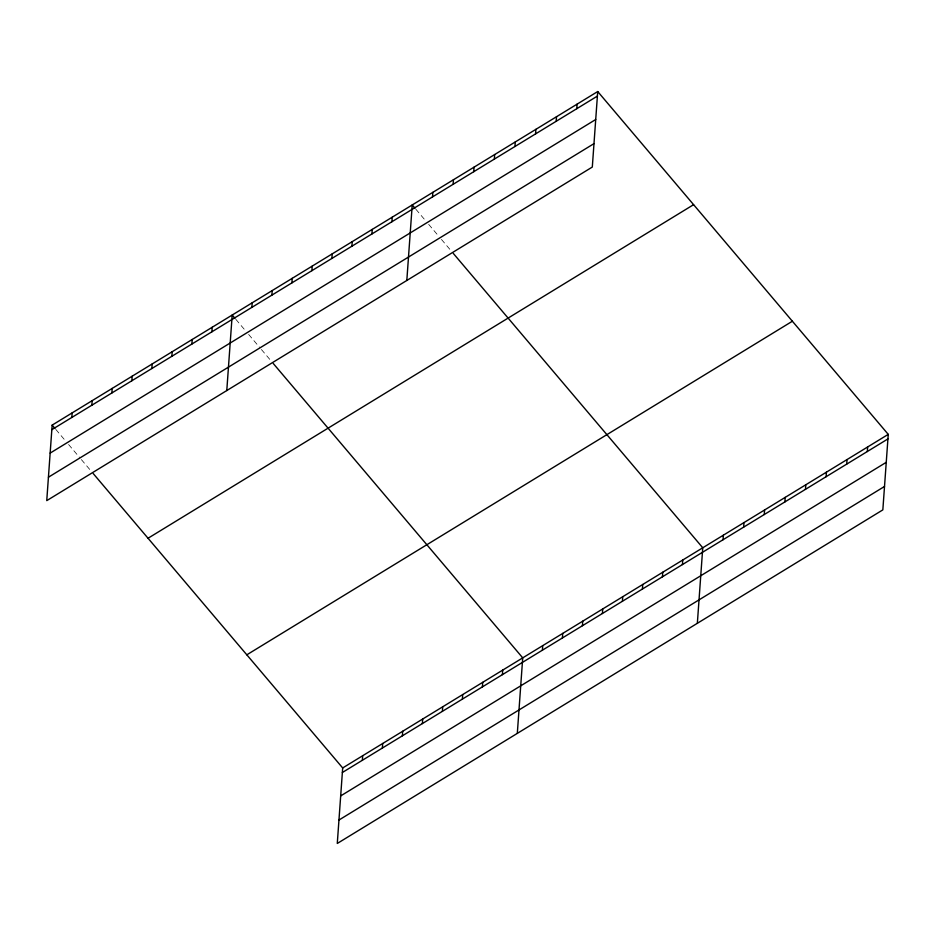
<?xml version="1.0" encoding="UTF-8"?>
<svg xmlns="http://www.w3.org/2000/svg" width="935" height="935" viewBox="0 0 935 935"><rect width="100%" height="100%" fill="white"/><g stroke="black" fill="none" stroke-linecap="round" stroke-linejoin="round"><path stroke-width="0.7" stroke-dasharray="4.67 3.51" d="M415.888 209.265L425.928 221.116M428.674 224.353L438.714 236.204M441.449 239.43L451.5 251.281M235.854 319.349L245.893 331.2M248.64 334.426L259.591 347.364M261.414 349.515L271.466 361.366M55.819 429.434L65.859 441.285M68.594 444.511L79.557 457.449M81.38 459.599L91.42 471.45"/><path stroke-width="1.4" d="M52.161 425.121L46.75 500.634L592.311 167.049L597.722 91.536L52.161 425.121L54.908 428.347M71.843 417.442L72.17 412.884M91.84 405.217L92.168 400.659M111.849 392.981L112.177 388.422M131.847 380.755L132.174 376.197M151.856 368.519L152.183 363.96M171.865 356.293L172.192 351.735M191.862 344.057L192.189 339.499M211.871 331.832L212.198 327.273M226.784 390.55L232.196 315.037L234.942 318.274M251.877 307.358L252.205 302.811M271.875 295.133L272.202 290.575M291.884 282.896L292.211 278.338M311.893 270.671L312.22 266.113M331.89 258.434L332.217 253.876M351.899 246.209L352.226 241.651M371.896 233.972L372.224 229.414M93.255 473.601L342.689 767.951L337.278 843.463L882.839 509.879L888.25 434.366L597.722 91.536M391.905 221.747L392.233 217.189M362.359 760.272L362.686 755.714M406.818 280.465L412.23 204.952L414.976 208.189M382.368 748.047L382.695 743.489M432.519 196.911L432.847 192.353M402.366 735.81L402.693 731.252M453.124 184.312L453.452 179.754M422.375 723.585L422.702 719.027M473.741 171.701L474.068 167.155M442.384 711.348L442.711 706.79M494.346 159.102L494.673 154.544M462.381 699.123L462.708 694.565M514.963 146.503L515.29 141.945M482.39 686.886L482.717 682.328M535.568 133.904L535.895 129.346M502.387 674.661L502.714 670.103M556.185 121.293L556.512 116.746M517.312 733.379L522.723 657.866L273.289 363.528M576.79 108.694L577.117 104.136M542.405 650.187L542.721 645.641M562.402 637.962L562.73 633.404M582.411 625.725L582.739 621.167M602.409 613.5L602.736 608.942M622.418 601.263L622.745 596.705M642.415 589.038L642.742 584.48M662.424 576.801L662.751 572.243M682.433 564.576L682.749 560.018M697.346 623.294L702.758 547.781L453.323 253.443M723.047 539.74L723.363 535.182M743.652 527.141L743.979 522.583M764.257 514.53L764.585 509.984M784.874 501.931L785.201 497.373M805.479 489.332L805.806 484.774M826.096 476.733L826.423 472.175M846.701 464.122L847.028 459.576M867.318 451.523L867.645 446.965M51.834 429.679L597.395 96.095M50.163 453.089L595.724 119.505M48.433 477.212L593.994 143.639M148.034 538.256L693.595 204.672M246.817 654.816L792.377 321.231M342.689 767.951L888.25 434.366M342.362 772.509L887.923 438.924M340.679 795.919L886.24 462.334M338.949 820.042L884.51 486.469"/></g></svg>
